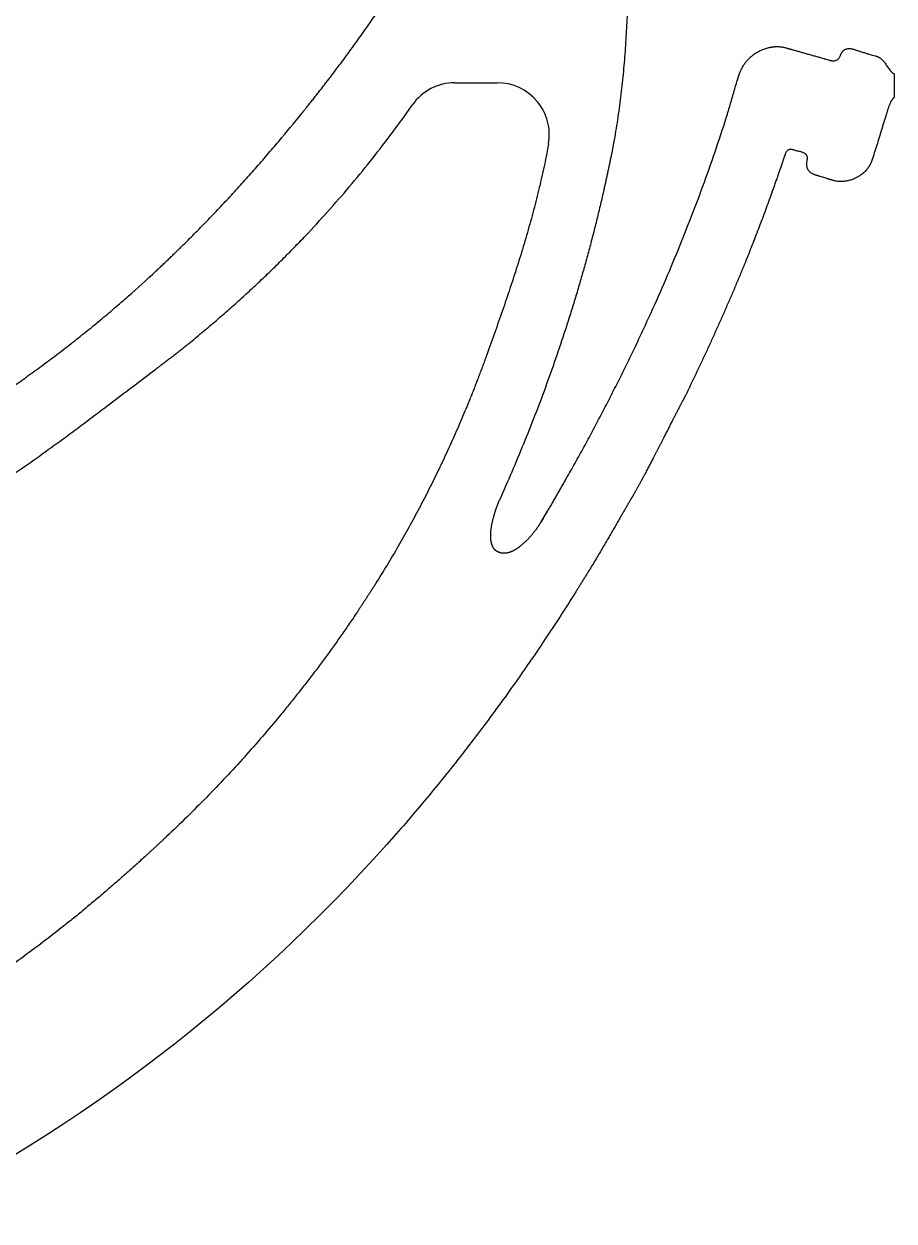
# Model space of a CAD drawing. Header units: millimetres. Extents: x -87 to 87, y -111 to 121.
# Drawn here: x 45.3 to 87.1, y -101.5 to -44 of the extents above; entities that cross this region are included whole.
import ezdxf

# ---------------------------------------------------------------- set-up
doc = ezdxf.new("R2010")
doc.units = ezdxf.units.MM
doc.layers.get('0').update_dxf_attribs({"linetype": 'CONTINUOUS'})

msp = doc.modelspace()

# ---------------------------------------------------------------- linework, layer by layer
for p, q in [((87.112, -46.423), (87.112, -47.548)), ((66.023, -46.845), (68.053, -46.843)), ((70.168, -67.932), (70.469, -67.428))]:
    msp.add_line(p, q)
for centre, start, end in [((66.026, -49.345), 90.05641, 144.98447), ((68.055, -49.343), -10.22798, 90.05641)]:
    msp.add_arc(centre, 2.5, start, end)
for points, knots in [([(74.35, -37.01), (74.35, -37.013), (74.351, -37.019), (74.351, -37.03), (74.351, -37.045), (74.351, -37.062), (74.351, -37.086), (74.351, -37.115), (74.351, -37.161), (74.352, -37.219), (74.352, -37.289), (74.353, -37.359), (74.353, -37.452), (74.354, -37.568), (74.355, -37.708), (74.356, -37.894), (74.357, -38.126), (74.359, -38.405), (74.36, -38.684), (74.361, -38.962), (74.362, -39.333), (74.362, -39.797), (74.36, -40.353), (74.356, -40.908), (74.347, -41.647), (74.327, -42.57), (74.289, -43.676), (74.231, -44.78), (74.151, -45.883), (74.046, -46.983), (73.912, -48.082), (73.746, -49.18), (73.612, -49.909), (73.539, -50.272)], [0, 0, 0, 0, 0.000872, 0.001745, 0.003492, 0.005238, 0.006984, 0.010476, 0.013968, 0.02095, 0.027933, 0.034914, 0.041894, 0.055852, 0.069806, 0.083757, 0.111648, 0.139525, 0.167389, 0.195238, 0.223074, 0.278705, 0.334282, 0.389808, 0.445284, 0.556098, 0.666755, 0.7773, 0.887792, 0.998314, 1.108968, 1.219881, 1.331209, 1.331209, 1.331209, 1.331209]), ([(58.652, -48.334), (58.652, -48.333), (58.653, -48.332), (58.655, -48.33), (58.657, -48.327), (58.661, -48.322), (58.666, -48.316), (58.672, -48.309), (58.68, -48.299), (58.692, -48.284), (58.708, -48.265), (58.726, -48.242), (58.745, -48.219), (58.769, -48.188), (58.8, -48.15), (58.837, -48.104), (58.886, -48.043), (58.948, -47.966), (59.021, -47.874), (59.095, -47.781), (59.168, -47.689), (59.266, -47.566), (59.388, -47.411), (59.534, -47.226), (59.679, -47.04), (59.871, -46.791), (60.111, -46.479), (60.396, -46.103), (60.679, -45.725), (60.959, -45.345), (61.236, -44.964), (61.603, -44.453), (62.054, -43.809), (62.584, -43.029), (63.101, -42.241), (63.606, -41.445), (64.26, -40.372), (64.729, -39.554), (65.031, -39.002)], [0, 0, 0, 0, 0.000184, 0.000368, 0.000737, 0.001474, 0.002212, 0.002949, 0.004424, 0.005899, 0.008849, 0.011799, 0.014749, 0.017699, 0.023599, 0.029499, 0.035399, 0.047199, 0.058999, 0.070799, 0.082599, 0.094399, 0.117999, 0.141599, 0.165198, 0.188796, 0.235991, 0.283182, 0.330367, 0.377548, 0.424722, 0.47189, 0.566207, 0.660498, 0.75477, 0.849029, 0.943287, 1.13185, 1.13185, 1.13185, 1.13185]), ([(79.617, -46.615), (79.617, -46.615), (79.617, -46.614), (79.618, -46.614), (79.618, -46.613), (79.618, -46.612), (79.619, -46.61), (79.619, -46.608), (79.62, -46.606), (79.621, -46.602), (79.623, -46.597), (79.625, -46.591), (79.626, -46.586), (79.629, -46.578), (79.632, -46.568), (79.636, -46.557), (79.639, -46.545), (79.643, -46.534), (79.648, -46.519), (79.655, -46.5), (79.663, -46.477), (79.671, -46.455), (79.682, -46.425), (79.696, -46.389), (79.714, -46.345), (79.732, -46.303), (79.758, -46.247), (79.791, -46.179), (79.833, -46.099), (79.878, -46.022), (79.926, -45.948), (79.977, -45.876), (80.048, -45.785), (80.145, -45.677), (80.272, -45.56), (80.412, -45.454), (80.563, -45.36), (80.728, -45.279), (80.905, -45.21), (81.029, -45.174), (81.092, -45.158)], [0, 0, 0, 0, 0.000038, 0.0000762, 0.0001526, 0.0003054, 0.0004581, 0.0006108, 0.0009161, 0.0012212, 0.0018309, 0.00244, 0.0030484, 0.0036562, 0.00487, 0.0060812, 0.00729, 0.0084962, 0.0097001, 0.0121004, 0.0144911, 0.0168723, 0.0192441, 0.0239603, 0.0286407, 0.0332868, 0.0378997, 0.0470313, 0.0560478, 0.0649623, 0.0737887, 0.0825423, 0.0912393, 0.1085287, 0.12581, 0.1432441, 0.1609988, 0.179245, 0.1981517, 0.2178819, 0.2178819, 0.2178819, 0.2178819]), ([(81.092, -45.158), (81.093, -45.158), (81.093, -45.158), (81.094, -45.158), (81.095, -45.158), (81.097, -45.157), (81.1, -45.157), (81.103, -45.156), (81.107, -45.155), (81.112, -45.154), (81.116, -45.152), (81.123, -45.151), (81.131, -45.149), (81.14, -45.147), (81.153, -45.144), (81.169, -45.141), (81.188, -45.137), (81.207, -45.134), (81.226, -45.131), (81.252, -45.127), (81.283, -45.122), (81.321, -45.118), (81.359, -45.114), (81.409, -45.111), (81.471, -45.109), (81.546, -45.11), (81.62, -45.115), (81.695, -45.123), (81.769, -45.134), (81.869, -45.154), (81.943, -45.173), (81.992, -45.188)], [0, 0, 0, 0, 0.00006193, 0.00012392, 0.00024787, 0.00049566, 0.00074329, 0.00099078, 0.00148531, 0.00197926, 0.00247262, 0.00296542, 0.0039493, 0.00493097, 0.00591046, 0.00786312, 0.00980769, 0.01174455, 0.01367411, 0.01559676, 0.01942282, 0.02322595, 0.02700929, 0.03077595, 0.03827097, 0.04573575, 0.0531937, 0.06066727, 0.06817776, 0.07574524, 0.09112175, 0.09112175, 0.09112175, 0.09112175]), ([(81.992, -45.188), (81.993, -45.189), (81.995, -45.189), (82, -45.191), (82.005, -45.192), (82.012, -45.194), (82.022, -45.197), (82.034, -45.201), (82.054, -45.207), (82.08, -45.215), (82.112, -45.224), (82.146, -45.234), (82.194, -45.248), (82.257, -45.266), (82.337, -45.288), (82.42, -45.312), (82.507, -45.336), (82.629, -45.37), (82.785, -45.413), (82.976, -45.466), (83.166, -45.519), (83.351, -45.571), (83.527, -45.621), (83.689, -45.667), (83.831, -45.709), (83.919, -45.735), (83.958, -45.748)], [0, 0, 0, 0, 0.000349, 0.0007009, 0.0014134, 0.0021372, 0.0028721, 0.0043752, 0.0059215, 0.0091403, 0.0125209, 0.0160556, 0.0197367, 0.0275073, 0.035771, 0.0444662, 0.0535314, 0.0629048, 0.0823296, 0.1022473, 0.1221646, 0.141588, 0.1600243, 0.1769805, 0.1919637, 0.204482, 0.204482, 0.204482, 0.204482]), ([(84.536, -45.534), (84.536, -45.534), (84.536, -45.534), (84.536, -45.533), (84.536, -45.533), (84.536, -45.532), (84.537, -45.532), (84.537, -45.531), (84.537, -45.53), (84.538, -45.528), (84.539, -45.526), (84.54, -45.523), (84.541, -45.521), (84.542, -45.517), (84.544, -45.513), (84.546, -45.508), (84.549, -45.501), (84.553, -45.493), (84.557, -45.483), (84.561, -45.473), (84.566, -45.464), (84.572, -45.451), (84.58, -45.437), (84.589, -45.419), (84.599, -45.403), (84.613, -45.382), (84.63, -45.358), (84.653, -45.331), (84.676, -45.308), (84.7, -45.286), (84.726, -45.268), (84.761, -45.246), (84.807, -45.225), (84.867, -45.21), (84.931, -45.203), (84.998, -45.204), (85.068, -45.213), (85.141, -45.229), (85.19, -45.244), (85.215, -45.252)], [0, 0, 0, 0, 0.00001777, 0.00003561, 0.00007128, 0.00014257, 0.0002138, 0.00028497, 0.00042712, 0.00056903, 0.0008521, 0.00113421, 0.00141534, 0.0016955, 0.00225293, 0.00280654, 0.00335636, 0.00444475, 0.00551839, 0.00657755, 0.00762251, 0.00865355, 0.01067504, 0.01264446, 0.0145643, 0.01643712, 0.02005189, 0.0235115, 0.02683935, 0.0300598, 0.03319776, 0.03627821, 0.04235817, 0.04848612, 0.05481202, 0.06144838, 0.06847154, 0.07592723, 0.08383729, 0.08383729, 0.08383729, 0.08383729]), ([(85.215, -45.252), (85.229, -45.256), (85.257, -45.265), (85.312, -45.283), (85.41, -45.315), (85.549, -45.36), (85.717, -45.414), (85.941, -45.482), (86.11, -45.53), (86.223, -45.559)], [0, 0, 0, 0, 0.0043914, 0.0087838, 0.0175705, 0.0351485, 0.0527259, 0.0702964, 0.105404, 0.105404, 0.105404, 0.105404]), ([(83.958, -45.748), (83.958, -45.748), (83.959, -45.748), (83.959, -45.748), (83.96, -45.748), (83.96, -45.749), (83.961, -45.749), (83.963, -45.749), (83.964, -45.75), (83.967, -45.751), (83.97, -45.752), (83.974, -45.753), (83.978, -45.754), (83.984, -45.756), (83.99, -45.758), (83.998, -45.76), (84.009, -45.763), (84.022, -45.766), (84.037, -45.77), (84.052, -45.774), (84.068, -45.777), (84.088, -45.781), (84.112, -45.785), (84.142, -45.788), (84.17, -45.791), (84.207, -45.792), (84.252, -45.789), (84.303, -45.778), (84.352, -45.76), (84.397, -45.734), (84.439, -45.698), (84.476, -45.652), (84.509, -45.597), (84.527, -45.556), (84.536, -45.534)], [0, 0, 0, 0, 0.00002624, 0.00005253, 0.00010509, 0.00021017, 0.00031518, 0.00042011, 0.00062978, 0.00083915, 0.00125705, 0.0016738, 0.00208939, 0.00250383, 0.00332922, 0.00414993, 0.00496591, 0.00658356, 0.00818196, 0.00976093, 0.01132035, 0.01286014, 0.01588081, 0.01882395, 0.02169178, 0.02448804, 0.02988716, 0.03509191, 0.04020752, 0.04537551, 0.05076514, 0.05655799, 0.06293201, 0.07005094, 0.07005094, 0.07005094, 0.07005094]), ([(86.223, -45.559), (86.223, -45.559), (86.223, -45.559), (86.223, -45.559), (86.224, -45.559), (86.224, -45.559), (86.224, -45.559), (86.225, -45.56), (86.226, -45.56), (86.227, -45.56), (86.228, -45.56), (86.23, -45.561), (86.232, -45.561), (86.234, -45.562), (86.237, -45.563), (86.241, -45.564), (86.246, -45.565), (86.252, -45.567), (86.259, -45.569), (86.266, -45.571), (86.273, -45.574), (86.282, -45.577), (86.293, -45.581), (86.306, -45.586), (86.319, -45.591), (86.336, -45.598), (86.357, -45.608), (86.381, -45.621), (86.404, -45.634), (86.427, -45.649), (86.448, -45.664), (86.476, -45.684), (86.509, -45.712), (86.547, -45.748), (86.582, -45.786), (86.616, -45.825), (86.659, -45.88), (86.709, -45.951), (86.768, -46.039), (86.826, -46.126), (86.887, -46.21), (86.953, -46.29), (87.027, -46.363), (87.082, -46.404), (87.112, -46.423)], [0, 0, 0, 0, 0.0000117, 0.0000235, 0.000047, 0.0000942, 0.0001413, 0.0001884, 0.0002825, 0.0003766, 0.0005645, 0.0007521, 0.0009394, 0.0011264, 0.0014996, 0.0018717, 0.0022427, 0.0029813, 0.0037157, 0.0044459, 0.0051721, 0.0058944, 0.0073277, 0.0087469, 0.0101528, 0.0115463, 0.0142997, 0.0170138, 0.0196952, 0.0223496, 0.0249824, 0.0275984, 0.0327962, 0.0379723, 0.0431469, 0.0483332, 0.053538, 0.0640049, 0.0745197, 0.0850216, 0.0954521, 0.1057881, 0.1160768, 0.1264706, 0.1264706, 0.1264706, 0.1264706]), ([(78.997, -48.704), (78.997, -48.703), (78.998, -48.701), (78.999, -48.697), (79.001, -48.691), (79.004, -48.682), (79.008, -48.671), (79.012, -48.657), (79.018, -48.639), (79.027, -48.61), (79.038, -48.574), (79.052, -48.531), (79.065, -48.487), (79.083, -48.429), (79.105, -48.357), (79.132, -48.27), (79.166, -48.154), (79.209, -48.009), (79.26, -47.835), (79.311, -47.66), (79.361, -47.486), (79.428, -47.253), (79.513, -46.963), (79.582, -46.731), (79.617, -46.615)], [0, 0, 0, 0, 0.0002835, 0.0005672, 0.0011345, 0.0022692, 0.0034039, 0.0045386, 0.006808, 0.0090774, 0.0136162, 0.018155, 0.0226939, 0.0272328, 0.0363109, 0.0453893, 0.054468, 0.0726267, 0.0907867, 0.1089477, 0.1271093, 0.1452707, 0.1815912, 0.2179058, 0.2179058, 0.2179058, 0.2179058]), ([(87.112, -47.548), (87.111, -47.548), (87.111, -47.548), (87.111, -47.549), (87.11, -47.549), (87.11, -47.55), (87.109, -47.551), (87.108, -47.552), (87.106, -47.553), (87.104, -47.556), (87.101, -47.559), (87.098, -47.563), (87.094, -47.566), (87.09, -47.571), (87.084, -47.577), (87.078, -47.584), (87.069, -47.594), (87.059, -47.607), (87.047, -47.622), (87.035, -47.637), (87.023, -47.653), (87.009, -47.674), (86.991, -47.7), (86.971, -47.733), (86.953, -47.766), (86.929, -47.811), (86.903, -47.868), (86.875, -47.938), (86.849, -48.009), (86.826, -48.081), (86.804, -48.154), (86.775, -48.251), (86.754, -48.324), (86.738, -48.372)], [0, 0, 0, 0, 0.00003125, 0.00006257, 0.0001252, 0.0002504, 0.00037554, 0.00050062, 0.00075059, 0.00100031, 0.00149904, 0.00199682, 0.00249367, 0.00298963, 0.00397891, 0.00496483, 0.00594756, 0.00790404, 0.0098496, 0.01178541, 0.01371258, 0.01563215, 0.01945217, 0.02325271, 0.02703983, 0.03081857, 0.03836586, 0.04591837, 0.05348701, 0.06107326, 0.06867166, 0.07627233, 0.09143282, 0.09143282, 0.09143282, 0.09143282]), ([(51.613, -60.632), (51.614, -60.632), (51.614, -60.632), (51.615, -60.631), (51.616, -60.63), (51.618, -60.629), (51.621, -60.627), (51.624, -60.624), (51.629, -60.621), (51.636, -60.616), (51.644, -60.609), (51.655, -60.601), (51.665, -60.593), (51.679, -60.583), (51.696, -60.57), (51.716, -60.555), (51.744, -60.534), (51.778, -60.508), (51.819, -60.476), (51.861, -60.445), (51.902, -60.414), (51.956, -60.372), (52.025, -60.32), (52.106, -60.257), (52.188, -60.194), (52.297, -60.11), (52.432, -60.005), (52.594, -59.878), (52.755, -59.751), (52.916, -59.624), (53.076, -59.496), (53.289, -59.325), (53.553, -59.11), (53.867, -58.85), (54.18, -58.589), (54.489, -58.326), (54.899, -57.974), (55.404, -57.53), (56.002, -56.99), (56.59, -56.444), (57.168, -55.891), (57.737, -55.332), (58.296, -54.767), (59.028, -54.005), (59.92, -53.038), (60.953, -51.85), (61.949, -50.637), (62.907, -49.399), (63.574, -48.484), (63.926, -47.984), (63.978, -47.91)], [0, 0, 0, 0, 0.000081, 0.000161, 0.000323, 0.000646, 0.00097, 0.001293, 0.00194, 0.002586, 0.003879, 0.005172, 0.006465, 0.007758, 0.010343, 0.012928, 0.015513, 0.020681, 0.025848, 0.031012, 0.036176, 0.041338, 0.051657, 0.06197, 0.072277, 0.082579, 0.103163, 0.123724, 0.144262, 0.164776, 0.185268, 0.205737, 0.246609, 0.287394, 0.328094, 0.36871, 0.409247, 0.490084, 0.570623, 0.650881, 0.730874, 0.81062, 0.890134, 0.969434, 1.127454, 1.284818, 1.44166, 1.598112, 1.754305, 1.781477, 1.781477, 1.781477, 1.781477]), ([(51.655, -55.901), (51.655, -55.901), (51.656, -55.9), (51.657, -55.898), (51.66, -55.896), (51.664, -55.892), (51.669, -55.887), (51.676, -55.881), (51.684, -55.874), (51.697, -55.861), (51.714, -55.846), (51.733, -55.828), (51.753, -55.809), (51.779, -55.785), (51.812, -55.754), (51.851, -55.718), (51.903, -55.668), (51.968, -55.607), (52.046, -55.533), (52.124, -55.459), (52.202, -55.385), (52.305, -55.286), (52.434, -55.162), (52.589, -55.013), (52.743, -54.863), (52.947, -54.663), (53.202, -54.411), (53.505, -54.107), (53.807, -53.8), (54.106, -53.492), (54.404, -53.183), (54.798, -52.767), (55.286, -52.243), (55.865, -51.607), (56.436, -50.965), (57, -50.316), (57.744, -49.443), (58.291, -48.779), (58.652, -48.334)], [0, 0, 0, 0, 0.000167, 0.000335, 0.000671, 0.001342, 0.002014, 0.002685, 0.004028, 0.005371, 0.008057, 0.010743, 0.013429, 0.016115, 0.021486, 0.026858, 0.032229, 0.042972, 0.053714, 0.064457, 0.075199, 0.08594, 0.107423, 0.128906, 0.150388, 0.171869, 0.214831, 0.257793, 0.300755, 0.343717, 0.386682, 0.429648, 0.515589, 0.601542, 0.687509, 0.773491, 0.859488, 1.031515, 1.031515, 1.031515, 1.031515]), ([(70.263, -67.777), (70.263, -67.776), (70.263, -67.775), (70.265, -67.773), (70.267, -67.77), (70.27, -67.765), (70.273, -67.759), (70.278, -67.751), (70.284, -67.741), (70.293, -67.726), (70.305, -67.706), (70.319, -67.682), (70.333, -67.659), (70.351, -67.627), (70.374, -67.588), (70.402, -67.54), (70.43, -67.493), (70.458, -67.446), (70.495, -67.383), (70.541, -67.304), (70.597, -67.209), (70.652, -67.114), (70.726, -66.988), (70.818, -66.83), (70.928, -66.64), (71.037, -66.449), (71.147, -66.259), (71.255, -66.068), (71.4, -65.814), (71.579, -65.496), (71.793, -65.113), (72.005, -64.73), (72.216, -64.345), (72.495, -63.832), (72.839, -63.189), (73.245, -62.413), (73.644, -61.635), (74.036, -60.853), (74.422, -60.068), (74.8, -59.279), (75.294, -58.224), (75.893, -56.895), (76.58, -55.287), (77.236, -53.664), (77.86, -52.027), (78.449, -50.373), (78.818, -49.262), (78.997, -48.704)], [0, 0, 0, 0, 0.00017, 0.000342, 0.000685, 0.001372, 0.002059, 0.002745, 0.004119, 0.005492, 0.008238, 0.010985, 0.013731, 0.016478, 0.02197, 0.027463, 0.032955, 0.038446, 0.043938, 0.05492, 0.065901, 0.076881, 0.08786, 0.109815, 0.131766, 0.153712, 0.175655, 0.197594, 0.21953, 0.263389, 0.307234, 0.351065, 0.394883, 0.438688, 0.526264, 0.613796, 0.701293, 0.788758, 0.876199, 0.963623, 1.051036, 1.225859, 1.400734, 1.575733, 1.75093, 1.926408, 2.102257, 2.102257, 2.102257, 2.102257]), ([(86.738, -48.372), (86.738, -48.374), (86.736, -48.378), (86.734, -48.385), (86.73, -48.399), (86.724, -48.418), (86.716, -48.441), (86.706, -48.472), (86.694, -48.51), (86.675, -48.571), (86.651, -48.648), (86.622, -48.741), (86.593, -48.833), (86.555, -48.956), (86.508, -49.11), (86.451, -49.295), (86.376, -49.541), (86.281, -49.849), (86.164, -50.218), (86.083, -50.462), (86.042, -50.584)], [0, 0, 0, 0, 0.0006039, 0.0012079, 0.002416, 0.0048322, 0.0072483, 0.0096646, 0.014497, 0.0193296, 0.0289948, 0.0386604, 0.0483262, 0.0579923, 0.0773248, 0.0966575, 0.11599, 0.1546522, 0.1933087, 0.2319604, 0.2319604, 0.2319604, 0.2319604]), ([(70.515, -49.787), (70.496, -49.895), (70.442, -50.184), (70.349, -50.655), (70.232, -51.199), (70.108, -51.743), (69.976, -52.285), (69.838, -52.827), (69.644, -53.549), (69.386, -54.449), (69.057, -55.524), (68.711, -56.593), (68.351, -57.656), (67.982, -58.713), (67.732, -59.415), (67.606, -59.764)], [0.297319, 0.297319, 0.297319, 0.297319, 0.330242, 0.38574, 0.441363, 0.497104, 0.552954, 0.608902, 0.664937, 0.777206, 0.889638, 1.002086, 1.114391, 1.22638, 1.337869, 1.337869, 1.337869, 1.337869]), ([(73.539, -50.272), (73.539, -50.273), (73.539, -50.274), (73.538, -50.276), (73.538, -50.279), (73.537, -50.284), (73.536, -50.289), (73.534, -50.297), (73.532, -50.306), (73.53, -50.317), (73.528, -50.328), (73.525, -50.343), (73.521, -50.362), (73.516, -50.384), (73.51, -50.414), (73.503, -50.452), (73.494, -50.497), (73.484, -50.541), (73.475, -50.586), (73.463, -50.646), (73.447, -50.721), (73.429, -50.81), (73.41, -50.9), (73.385, -51.019), (73.353, -51.168), (73.315, -51.347), (73.276, -51.525), (73.236, -51.704), (73.196, -51.882), (73.143, -52.12), (73.075, -52.416), (72.991, -52.772), (72.906, -53.127), (72.819, -53.481), (72.701, -53.952), (72.549, -54.541), (72.361, -55.244), (72.165, -55.946), (71.963, -56.645), (71.754, -57.343), (71.539, -58.038), (71.243, -58.962), (70.857, -60.112), (70.368, -61.484), (69.854, -62.848), (69.315, -64.204), (68.751, -65.552), (68.36, -66.445), (68.16, -66.89)], [0, 0, 0, 0, 0.000142, 0.000285, 0.000571, 0.001143, 0.001715, 0.002288, 0.003432, 0.004576, 0.005721, 0.006865, 0.009154, 0.011442, 0.013731, 0.018308, 0.022884, 0.02746, 0.032036, 0.036611, 0.045761, 0.05491, 0.064057, 0.073203, 0.091492, 0.109776, 0.128056, 0.146331, 0.164602, 0.182869, 0.21939, 0.255896, 0.292388, 0.328866, 0.365332, 0.438229, 0.511088, 0.583915, 0.656717, 0.729502, 0.802276, 0.875046, 1.020599, 1.166215, 1.311944, 1.457834, 1.603932, 1.750281, 1.750281, 1.750281, 1.750281]), ([(81.823, -50.445), (81.822, -50.447), (81.821, -50.452), (81.818, -50.46), (81.814, -50.471), (81.81, -50.483), (81.804, -50.5), (81.797, -50.521), (81.786, -50.555), (81.772, -50.597), (81.755, -50.648), (81.737, -50.699), (81.714, -50.766), (81.686, -50.85), (81.651, -50.952), (81.605, -51.086), (81.546, -51.255), (81.476, -51.457), (81.405, -51.659), (81.334, -51.86), (81.239, -52.129), (81.118, -52.464), (80.972, -52.866), (80.823, -53.267), (80.622, -53.8), (80.366, -54.466), (80.156, -54.996), (80.05, -55.26)], [0, 0, 0, 0, 0.000668, 0.0013364, 0.0026731, 0.0040098, 0.0053465, 0.00802, 0.0106934, 0.0160401, 0.0213868, 0.0267333, 0.0320799, 0.0427726, 0.0534652, 0.0641574, 0.0855411, 0.1069239, 0.1283058, 0.149687, 0.1710677, 0.2138276, 0.2565866, 0.2993456, 0.3421058, 0.427634, 0.5131812, 0.5131812, 0.5131812, 0.5131812]), ([(82.294, -50.08), (82.294, -50.08), (82.294, -50.08), (82.294, -50.08), (82.294, -50.08), (82.293, -50.08), (82.292, -50.079), (82.292, -50.079), (82.29, -50.079), (82.289, -50.078), (82.287, -50.077), (82.284, -50.076), (82.281, -50.075), (82.278, -50.074), (82.274, -50.073), (82.269, -50.071), (82.262, -50.069), (82.254, -50.066), (82.244, -50.064), (82.235, -50.061), (82.225, -50.059), (82.213, -50.056), (82.198, -50.053), (82.181, -50.051), (82.164, -50.049), (82.143, -50.048), (82.118, -50.049), (82.09, -50.053), (82.064, -50.06), (82.039, -50.07), (82.017, -50.083), (81.989, -50.103), (81.959, -50.134), (81.928, -50.177), (81.907, -50.218), (81.889, -50.256), (81.875, -50.292), (81.852, -50.357), (81.835, -50.408), (81.823, -50.445)], [0, 0, 0, 0, 0.00001739, 0.00003485, 0.00006975, 0.00013947, 0.0002091, 0.00027862, 0.00041737, 0.00055572, 0.00083124, 0.00110519, 0.00137757, 0.0016484, 0.00218542, 0.00271634, 0.00324121, 0.00427315, 0.00528186, 0.00626795, 0.00723206, 0.00817483, 0.00999887, 0.0117455, 0.01342024, 0.01502879, 0.01806954, 0.02091655, 0.02361803, 0.02622065, 0.02876736, 0.0312953, 0.03640138, 0.04169781, 0.04723106, 0.0500806, 0.05443527, 0.05885368, 0.07060439, 0.07060439, 0.07060439, 0.07060439]), ([(82.942, -50.563), (82.942, -50.563), (82.943, -50.563), (82.943, -50.563), (82.943, -50.562), (82.943, -50.562), (82.943, -50.562), (82.943, -50.561), (82.943, -50.56), (82.943, -50.559), (82.943, -50.558), (82.944, -50.556), (82.944, -50.555), (82.944, -50.553), (82.945, -50.55), (82.945, -50.547), (82.946, -50.543), (82.947, -50.537), (82.948, -50.531), (82.948, -50.525), (82.949, -50.519), (82.95, -50.511), (82.951, -50.502), (82.951, -50.49), (82.952, -50.479), (82.952, -50.465), (82.951, -50.447), (82.949, -50.427), (82.945, -50.408), (82.941, -50.39), (82.935, -50.372), (82.926, -50.351), (82.913, -50.326), (82.893, -50.298), (82.869, -50.274), (82.838, -50.249), (82.797, -50.224), (82.741, -50.199), (82.674, -50.176), (82.585, -50.152), (82.506, -50.136), (82.428, -50.118), (82.366, -50.103), (82.317, -50.088), (82.294, -50.08)], [0, 0, 0, 0, 0.00001024, 0.00002056, 0.0000412, 0.00008245, 0.00012368, 0.00016486, 0.00024713, 0.00032927, 0.00049312, 0.00065644, 0.00081921, 0.00098145, 0.00130431, 0.00162505, 0.00194368, 0.00257467, 0.00319745, 0.00381215, 0.00441893, 0.00501793, 0.00619319, 0.0073392, 0.0084572, 0.00954849, 0.0116559, 0.01367233, 0.01560872, 0.01747614, 0.01928575, 0.02104851, 0.02447345, 0.02783177, 0.03118893, 0.03459448, 0.03986009, 0.04536025, 0.0530473, 0.06103963, 0.0732192, 0.07722912, 0.0850208, 0.09235814, 0.09235814, 0.09235814, 0.09235814]), ([(83.513, -51.334), (83.513, -51.334), (83.513, -51.333), (83.512, -51.333), (83.51, -51.333), (83.509, -51.332), (83.507, -51.332), (83.504, -51.331), (83.5, -51.33), (83.496, -51.328), (83.49, -51.327), (83.484, -51.325), (83.476, -51.322), (83.466, -51.32), (83.454, -51.316), (83.439, -51.311), (83.419, -51.305), (83.397, -51.298), (83.374, -51.29), (83.352, -51.283), (83.323, -51.272), (83.288, -51.259), (83.247, -51.242), (83.208, -51.224), (83.16, -51.198), (83.103, -51.162), (83.053, -51.118), (83.019, -51.079), (82.996, -51.048), (82.975, -51.014), (82.958, -50.977), (82.939, -50.922), (82.927, -50.862), (82.92, -50.779), (82.923, -50.683), (82.934, -50.604), (82.942, -50.563)], [0, 0, 0, 0, 0.0000783, 0.0001566, 0.0003132, 0.0004697, 0.0006261, 0.0009387, 0.0012508, 0.0018741, 0.0024958, 0.003116, 0.0037347, 0.0049674, 0.0061938, 0.0074138, 0.0098344, 0.0122283, 0.0145949, 0.0169336, 0.019244, 0.0237782, 0.0281963, 0.0324994, 0.036692, 0.0447796, 0.0525867, 0.0564531, 0.0603388, 0.0642852, 0.0683382, 0.072546, 0.0816153, 0.0865823, 0.0975944, 0.1103281, 0.1103281, 0.1103281, 0.1103281]), ([(86.042, -50.584), (86.042, -50.585), (86.042, -50.585), (86.042, -50.585), (86.042, -50.585), (86.042, -50.586), (86.041, -50.587), (86.041, -50.588), (86.041, -50.589), (86.04, -50.591), (86.039, -50.593), (86.038, -50.596), (86.037, -50.599), (86.036, -50.602), (86.034, -50.607), (86.032, -50.613), (86.03, -50.618), (86.028, -50.624), (86.025, -50.631), (86.022, -50.64), (86.017, -50.651), (86.013, -50.662), (86.007, -50.677), (85.999, -50.695), (85.989, -50.716), (85.979, -50.738), (85.968, -50.759), (85.958, -50.78), (85.942, -50.807), (85.923, -50.841), (85.898, -50.881), (85.871, -50.92), (85.843, -50.958), (85.804, -51.008), (85.753, -51.068), (85.686, -51.136), (85.615, -51.199), (85.541, -51.259), (85.463, -51.314), (85.381, -51.365), (85.269, -51.426), (85.122, -51.491), (84.939, -51.548), (84.75, -51.583), (84.56, -51.595), (84.37, -51.582), (84.246, -51.557), (84.185, -51.539)], [0, 0, 0, 0, 0.0000184, 0.000037, 0.0000741, 0.0001484, 0.0002227, 0.0002969, 0.0004455, 0.000594, 0.000891, 0.0011879, 0.0014848, 0.0017816, 0.0023751, 0.0029683, 0.0035614, 0.0041542, 0.0047469, 0.0059316, 0.0071157, 0.0082991, 0.0094819, 0.0118459, 0.014208, 0.0165686, 0.0189281, 0.0212866, 0.0236446, 0.0283595, 0.033075, 0.0377928, 0.042514, 0.0472399, 0.0567079, 0.0662024, 0.075725, 0.0852744, 0.0948475, 0.1044394, 0.1140442, 0.1332578, 0.1524417, 0.1715512, 0.1905659, 0.2095042, 0.2284388, 0.2284388, 0.2284388, 0.2284388]), ([(84.185, -51.539), (84.184, -51.539), (84.182, -51.538), (84.177, -51.537), (84.169, -51.535), (84.157, -51.531), (84.143, -51.527), (84.124, -51.522), (84.101, -51.515), (84.064, -51.504), (84.017, -51.489), (83.961, -51.472), (83.905, -51.455), (83.831, -51.431), (83.738, -51.402), (83.626, -51.367), (83.551, -51.345), (83.513, -51.334)], [0, 0, 0, 0, 0.00036585, 0.00073174, 0.00146353, 0.00292713, 0.00439075, 0.00585439, 0.00878176, 0.01170927, 0.01756474, 0.0234208, 0.02927736, 0.03513423, 0.04684796, 0.05856023, 0.07027006, 0.07027006, 0.07027006, 0.07027006]), ([(80.05, -55.26), (80.049, -55.262), (80.048, -55.264), (80.046, -55.27), (80.043, -55.277), (80.04, -55.285), (80.035, -55.296), (80.03, -55.31), (80.021, -55.332), (80.01, -55.359), (79.996, -55.392), (79.983, -55.425), (79.965, -55.469), (79.943, -55.524), (79.916, -55.59), (79.88, -55.677), (79.835, -55.787), (79.781, -55.918), (79.727, -56.05), (79.673, -56.181), (79.6, -56.356), (79.508, -56.574), (79.397, -56.835), (79.285, -57.097), (79.135, -57.444), (78.946, -57.878), (78.715, -58.398), (78.482, -58.916), (78.247, -59.433), (78.009, -59.949), (77.688, -60.636), (77.444, -61.149), (77.281, -61.491)], [0, 0, 0, 0, 0.0004437, 0.0008879, 0.0017762, 0.0026646, 0.003553, 0.0053296, 0.0071063, 0.0106596, 0.0142129, 0.0177661, 0.0213193, 0.0284254, 0.0355313, 0.042637, 0.0568479, 0.071058, 0.0852674, 0.0994762, 0.1136844, 0.1420992, 0.1705121, 0.1989235, 0.2273338, 0.2841518, 0.3409685, 0.3977856, 0.4546048, 0.5114276, 0.5682549, 0.6819268, 0.6819268, 0.6819268, 0.6819268]), ([(43.227, -62.492), (43.228, -62.491), (43.229, -62.491), (43.231, -62.489), (43.234, -62.487), (43.239, -62.484), (43.245, -62.48), (43.253, -62.475), (43.262, -62.469), (43.278, -62.459), (43.297, -62.446), (43.321, -62.431), (43.344, -62.415), (43.375, -62.395), (43.414, -62.369), (43.461, -62.339), (43.523, -62.298), (43.601, -62.246), (43.694, -62.185), (43.787, -62.123), (43.879, -62.061), (44.003, -61.978), (44.157, -61.874), (44.342, -61.748), (44.526, -61.622), (44.71, -61.495), (44.893, -61.367), (45.137, -61.196), (45.44, -60.981), (45.802, -60.72), (46.163, -60.456), (46.521, -60.19), (46.997, -59.832), (47.586, -59.378), (48.285, -58.823), (48.976, -58.258), (49.659, -57.683), (50.558, -56.905), (51.22, -56.306), (51.655, -55.901)], [0, 0, 0, 0, 0.000174, 0.000348, 0.000697, 0.001395, 0.002093, 0.002791, 0.004187, 0.005583, 0.008375, 0.011166, 0.013958, 0.01675, 0.022333, 0.027917, 0.0335, 0.044667, 0.055833, 0.067, 0.078166, 0.089332, 0.111664, 0.133995, 0.156326, 0.178657, 0.200986, 0.223316, 0.267972, 0.312626, 0.357277, 0.401925, 0.446569, 0.535848, 0.625112, 0.714361, 0.803592, 0.892804, 1.071162, 1.071162, 1.071162, 1.071162]), ([(67.606, -59.764), (67.606, -59.765), (67.605, -59.765), (67.605, -59.766), (67.604, -59.769), (67.603, -59.772), (67.602, -59.776), (67.6, -59.781), (67.597, -59.787), (67.594, -59.797), (67.589, -59.81), (67.584, -59.825), (67.578, -59.84), (67.571, -59.861), (67.562, -59.886), (67.551, -59.917), (67.536, -59.957), (67.517, -60.008), (67.495, -60.069), (67.473, -60.129), (67.451, -60.19), (67.421, -60.271), (67.383, -60.372), (67.338, -60.493), (67.293, -60.614), (67.232, -60.775), (67.156, -60.976), (67.063, -61.217), (66.97, -61.456), (66.875, -61.696), (66.78, -61.934), (66.652, -62.252), (66.489, -62.647), (66.289, -63.12), (66.086, -63.59), (65.879, -64.059), (65.596, -64.681), (65.232, -65.455), (64.778, -66.377), (64.304, -67.294), (63.811, -68.206), (63.123, -69.422), (62.58, -70.322), (62.205, -70.917)], [0, 0, 0, 0, 0.000101, 0.000202, 0.000405, 0.00081, 0.001216, 0.001621, 0.002431, 0.003242, 0.004862, 0.006483, 0.008103, 0.009724, 0.012964, 0.016204, 0.019443, 0.025919, 0.032394, 0.038866, 0.045336, 0.051805, 0.064735, 0.077658, 0.090574, 0.103482, 0.129277, 0.155046, 0.180792, 0.206515, 0.232219, 0.257904, 0.309229, 0.360507, 0.411755, 0.462988, 0.514225, 0.616776, 0.719546, 0.822675, 0.926305, 1.030578, 1.241621, 1.241621, 1.241621, 1.241621]), ([(37.556, -69.749), (37.557, -69.749), (37.557, -69.749), (37.558, -69.748), (37.559, -69.748), (37.561, -69.747), (37.564, -69.746), (37.567, -69.744), (37.572, -69.742), (37.577, -69.74), (37.582, -69.738), (37.588, -69.735), (37.597, -69.732), (37.607, -69.727), (37.62, -69.722), (37.637, -69.715), (37.657, -69.706), (37.677, -69.697), (37.697, -69.689), (37.724, -69.677), (37.758, -69.663), (37.798, -69.645), (37.838, -69.628), (37.892, -69.604), (37.958, -69.575), (38.039, -69.539), (38.119, -69.504), (38.199, -69.467), (38.278, -69.431), (38.385, -69.383), (38.518, -69.321), (38.676, -69.247), (38.835, -69.171), (38.993, -69.095), (39.204, -68.992), (39.466, -68.862), (39.779, -68.702), (40.091, -68.539), (40.401, -68.373), (40.71, -68.204), (41.018, -68.032), (41.427, -67.799), (41.934, -67.501), (42.538, -67.134), (43.137, -66.759), (43.731, -66.375), (44.32, -65.984), (45.1, -65.455), (46.062, -64.78), (47.201, -63.955), (48.323, -63.121), (49.431, -62.286), (50.526, -61.455), (51.252, -60.905), (51.613, -60.632)], [0, 0, 0, 0, 0.000068, 0.000137, 0.000274, 0.000547, 0.000821, 0.001095, 0.001642, 0.00219, 0.002737, 0.003285, 0.00438, 0.005475, 0.00657, 0.008761, 0.010951, 0.013142, 0.015332, 0.017523, 0.021904, 0.026285, 0.030667, 0.035049, 0.043814, 0.05258, 0.061347, 0.070115, 0.078884, 0.087654, 0.105199, 0.122748, 0.140302, 0.157861, 0.175426, 0.21057, 0.245737, 0.280926, 0.316136, 0.351367, 0.386619, 0.421891, 0.492486, 0.56314, 0.633838, 0.704557, 0.775276, 0.845967, 0.987151, 1.127857, 1.267801, 1.406681, 1.54418, 1.679975, 1.679975, 1.679975, 1.679975]), ([(77.281, -61.491), (77.257, -61.54), (77.21, -61.639), (77.138, -61.786), (77.088, -61.884), (77.062, -61.932)], [0, 0, 0, 0, 0.01640296, 0.03280913, 0.0492112, 0.0492112, 0.0492112, 0.0492112]), ([(68.16, -66.89), (68.16, -66.89), (68.16, -66.89), (68.159, -66.891), (68.159, -66.892), (68.159, -66.892)], [0, 0, 0, 0, 0.000073189, 0.0001476652, 0.0002697072, 0.0002697072, 0.0002697072, 0.0002697072]), ([(74.491, -66.816), (74.49, -66.819), (74.486, -66.825), (74.479, -66.836), (74.467, -66.857), (74.45, -66.887), (74.429, -66.922), (74.402, -66.969), (74.367, -67.028), (74.312, -67.123), (74.243, -67.241), (74.161, -67.383), (74.079, -67.525), (73.969, -67.714), (73.833, -67.951), (73.668, -68.235), (73.449, -68.614), (73.174, -69.086), (72.84, -69.651), (72.614, -70.026), (72.5, -70.212)], [0, 0, 0, 0, 0.0010251, 0.0020504, 0.0041012, 0.0082026, 0.0123041, 0.0164056, 0.0246087, 0.0328119, 0.0492185, 0.0656255, 0.0820326, 0.09844, 0.131255, 0.1640699, 0.1968842, 0.2625092, 0.3281278, 0.3937416, 0.3937416, 0.3937416, 0.3937416]), ([(72.5, -70.212), (72.5, -70.213), (72.499, -70.214), (72.498, -70.215), (72.497, -70.218), (72.494, -70.222), (72.492, -70.226), (72.488, -70.232), (72.483, -70.24), (72.476, -70.252), (72.466, -70.267), (72.455, -70.286), (72.444, -70.304), (72.429, -70.328), (72.41, -70.359), (72.388, -70.395), (72.358, -70.444), (72.32, -70.505), (72.275, -70.578), (72.23, -70.651), (72.185, -70.724), (72.125, -70.822), (72.049, -70.943), (71.958, -71.089), (71.867, -71.234), (71.745, -71.428), (71.593, -71.67), (71.408, -71.959), (71.223, -72.248), (71.037, -72.535), (70.85, -72.823), (70.599, -73.205), (70.283, -73.68), (69.9, -74.248), (69.513, -74.814), (69.122, -75.376), (68.595, -76.121), (67.926, -77.046), (67.107, -78.143), (66.271, -79.228), (65.418, -80.301), (64.547, -81.36), (63.658, -82.407), (63.054, -83.095), (62.748, -83.437)], [0, 0, 0, 0, 0.000133, 0.000267, 0.000536, 0.001072, 0.001609, 0.002146, 0.00322, 0.004293, 0.00644, 0.008588, 0.010735, 0.012882, 0.017176, 0.021469, 0.025763, 0.03435, 0.042936, 0.051522, 0.060107, 0.068691, 0.085858, 0.103023, 0.120185, 0.137346, 0.17166, 0.205965, 0.240263, 0.274554, 0.308837, 0.343113, 0.411647, 0.48016, 0.548654, 0.617132, 0.6856, 0.822517, 0.959435, 1.09639, 1.233416, 1.370551, 1.507834, 1.645305, 1.645305, 1.645305, 1.645305]), ([(62.205, -70.917), (62.205, -70.917), (62.204, -70.918), (62.203, -70.919), (62.202, -70.922), (62.199, -70.925), (62.197, -70.93), (62.193, -70.935), (62.189, -70.942), (62.181, -70.954), (62.172, -70.968), (62.162, -70.985), (62.151, -71.002), (62.136, -71.025), (62.118, -71.054), (62.097, -71.088), (62.075, -71.122), (62.053, -71.156), (62.024, -71.202), (61.988, -71.258), (61.944, -71.327), (61.901, -71.395), (61.842, -71.485), (61.769, -71.599), (61.681, -71.734), (61.592, -71.87), (61.503, -72.005), (61.413, -72.14), (61.293, -72.32), (61.143, -72.544), (60.96, -72.813), (60.777, -73.08), (60.591, -73.346), (60.342, -73.701), (60.027, -74.141), (59.642, -74.666), (59.252, -75.188), (58.855, -75.706), (58.452, -76.221), (58.043, -76.732), (57.49, -77.409), (56.782, -78.248), (55.909, -79.239), (55.011, -80.215), (54.089, -81.178), (53.142, -82.127), (52.496, -82.748), (52.169, -83.056)], [0, 0, 0, 0, 0.000126, 0.000253, 0.000505, 0.001011, 0.001517, 0.002023, 0.003034, 0.004045, 0.006068, 0.008091, 0.010114, 0.012137, 0.016183, 0.020229, 0.024275, 0.028322, 0.032368, 0.040461, 0.048555, 0.05665, 0.064745, 0.080936, 0.09713, 0.113326, 0.129525, 0.145727, 0.161931, 0.194349, 0.22678, 0.259224, 0.291683, 0.324158, 0.389158, 0.454233, 0.519389, 0.584636, 0.649979, 0.715428, 0.78099, 0.91248, 1.044514, 1.177151, 1.310451, 1.444476, 1.579283, 1.579283, 1.579283, 1.579283]), ([(52.169, -83.056), (52.169, -83.057), (52.168, -83.057), (52.167, -83.059), (52.165, -83.061), (52.162, -83.064), (52.158, -83.067), (52.153, -83.072), (52.146, -83.078), (52.136, -83.088), (52.123, -83.1), (52.108, -83.114), (52.093, -83.128), (52.072, -83.148), (52.047, -83.171), (52.016, -83.2), (51.976, -83.238), (51.925, -83.286), (51.864, -83.343), (51.802, -83.4), (51.741, -83.458), (51.66, -83.533), (51.557, -83.628), (51.435, -83.742), (51.312, -83.855), (51.148, -84.005), (50.943, -84.192), (50.696, -84.415), (50.449, -84.637), (50.201, -84.858), (49.952, -85.077), (49.62, -85.368), (49.203, -85.729), (48.698, -86.156), (48.191, -86.579), (47.679, -86.996), (46.99, -87.546), (46.118, -88.221), (45.05, -89.01), (43.959, -89.78), (42.841, -90.528), (41.695, -91.257), (40.517, -91.965), (39.715, -92.42), (39.309, -92.644)], [0, 0, 0, 0, 0.000131, 0.000262, 0.000524, 0.001049, 0.001573, 0.002098, 0.003147, 0.004196, 0.006293, 0.00839, 0.010487, 0.012584, 0.016777, 0.020969, 0.02516, 0.033539, 0.041915, 0.050287, 0.058655, 0.067019, 0.083738, 0.100443, 0.117135, 0.133814, 0.167136, 0.200413, 0.233647, 0.266843, 0.300003, 0.333132, 0.399311, 0.46541, 0.531458, 0.597486, 0.663527, 0.795774, 0.928465, 1.061876, 1.196289, 1.331999, 1.469306, 1.608517, 1.608517, 1.608517, 1.608517]), ([(62.748, -83.437), (62.748, -83.437), (56.034, -90.955), (48.177, -96.974), (39.186, -101.525)], [0.853080569, 0.853080569, 0.853080569, 0.853080569, 0.853080579, 0.857819905, 0.857819905, 0.857819905, 0.857819905])]:
    msp.add_open_spline(points, degree=3, knots=knots)
for points in [[(77.062, -61.932), (76.958, -62.126), (76.752, -62.517), (76.446, -63.104), (76.047, -63.892), (75.548, -64.877), (75.139, -65.66), (74.821, -66.241), (74.602, -66.625), (74.491, -66.816)], [(70.263, -67.777), (70.214, -67.859), (70.117, -68.017), (69.97, -68.238), (69.772, -68.502), (69.527, -68.78), (69.291, -69.007), (69.069, -69.184), (68.867, -69.313), (68.686, -69.398), (68.522, -69.444), (68.37, -69.458), (68.226, -69.441), (68.089, -69.395), (67.962, -69.313), (67.855, -69.186), (67.777, -69.006), (67.735, -68.768), (67.734, -68.476), (67.776, -68.134), (67.86, -67.751), (67.96, -67.419), (68.053, -67.158), (68.123, -66.98), (68.16, -66.89)]]:
    msp.add_open_spline(points, degree=5)

doc.saveas('drawing.dxf')
